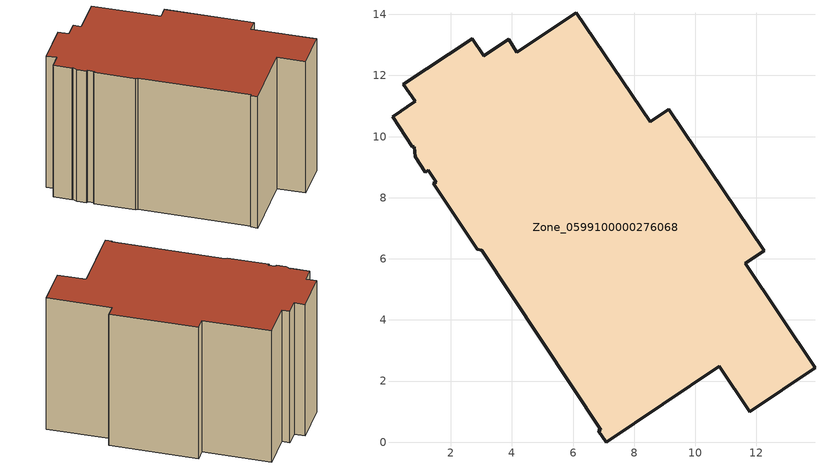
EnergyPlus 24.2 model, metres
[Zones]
Zone_0599100000276068
 floor ground (C_G): 0.81,9.68 0.74,9.67 0.09,10.65 0.83,11.16 0.45,11.71 2.71,13.21 3.08,12.65 3.89,13.19 4.16,12.76 6.11,14.05 8.53,10.48 9.14,10.9 12.26,6.27 11.64,5.85 13.92,2.44 11.78,1 10.78,2.49 7.08,0 6.83,0.37 6.91,0.41 3.01,6.27 2.86,6.31 1.42,8.47 1.52,8.5 1.26,8.9 1.17,8.84 0.83,9.34 z0
 wall outside (C_F): 10.78,2.49 11.78,1 13.92,2.44 11.64,5.85 12.26,6.27 9.14,10.9 8.53,10.48 6.11,14.05 4.16,12.76 3.89,13.19 3.08,12.65 2.71,13.21 0.45,11.71 0.83,11.16 0.09,10.65 0.74,9.67 0.81,9.68 0.83,9.34 1.17,8.84 1.26,8.9 1.52,8.5 1.42,8.47 2.86,6.31 3.01,6.27 6.91,0.41 6.83,0.37 7.08,0 10.78,2.49 z0:9.4
 roof outside (C_R): 1.17,8.84 1.26,8.9 1.52,8.5 1.42,8.47 2.86,6.31 3.01,6.27 6.91,0.41 6.83,0.37 7.08,0 10.78,2.49 11.78,1 13.92,2.44 11.64,5.85 12.26,6.27 9.14,10.9 8.53,10.48 6.11,14.05 4.16,12.76 3.89,13.19 3.08,12.65 2.71,13.21 0.45,11.71 0.83,11.16 0.09,10.65 0.74,9.67 0.81,9.68 0.83,9.34 z9.4
[BUILDING]
Pand.0599100000276068: North Axis=0; Terrain=City; Loads Convergence Tolerance Value=0.04; Temperature Convergence Tolerance Value=0.4; Solar Distribution=FullExterior; Maximum Number of Warmup Days=25; Minimum Number of Warmup Days=1
[Site:Location]
Rotterdam.The.Hague.AP_ZH_NLD Design_Conditions: Latitude=51.96; Longitude=4.45; Time Zone=1; Elevation=-4.5
[SITE:GROUNDTEMPERATURE:BUILDINGSURFACE]
18, 18, 18, 18, 18, 18, 18, 18, 18, 18, 18, 18
[MATERIAL] Thermal Absorptance=0.9; Solar Absorptance=0.7; Visible Absorptance=0.7
Name | Roughness | Thickness | Conductivity | Density | Specific Heat
G.D.1965 | MediumSmooth | 0.15 | 1 | 540 | 1210
F.D.1965 | Rough | 0.3 | 0.857143 | 1920 | 840
R.D.1965 | MediumRough | 0.2 | 0.08 | 1500 | 1000
[CONSTRUCTION]
C_G: G.D.1965
C_F: F.D.1965
C_R: R.D.1965
[ZONE]
Zone_0599100000276068: Type=1; Multiplier=1; Ceiling Height=Autocalculate; Volume=Autocalculate; Floor Area=autocalculate; Part of Total Floor Area=Yes
[ZONEINFILTRATION:DESIGNFLOWRATE]
Infil_Zone_0599100000276068: Zone or ZoneList or Space or SpaceList=Zone_0599100000276068; Schedule=AlwaysOn; Design Flow Rate Calculation Method=Flow/Area; Flow Rate per Floor Area=0.0042; Constant Term Coefficient=1; Temperature Term Coefficient=0; Velocity Term Coefficient=0; Velocity Squared Term Coefficient=0
[HVACTEMPLATE:ZONE:IDEALLOADSAIRSYSTEM]
Zone_0599100000276068: Maximum Heating Supply Air Temperature=50; Minimum Cooling Supply Air Temperature=13; Maximum Heating Supply Air Humidity Ratio=0.0156; Minimum Cooling Supply Air Humidity Ratio=0.0077; Heating Limit=NoLimit; Cooling Limit=NoLimit; Dehumidification Control Type=ConstantSensibleHeatRatio; Cooling Sensible Heat Ratio=0.7; Dehumidification Setpoint=60; Humidification Control Type=None; Humidification Setpoint=30; Outdoor Air Method=None; Outdoor Air Flow Rate per Person=0.00944; Outdoor Air Flow Rate per Zone Floor Area=0; Outdoor Air Flow Rate per Zone=0; Demand Controlled Ventilation Type=None; Outdoor Air Economizer Type=NoEconomizer; Heat Recovery Type=None; Sensible Heat Recovery Effectiveness=0.7; Latent Heat Recovery Effectiveness=0.65
[ZONECONTROL:THERMOSTAT]
ThermostatControl_Zone_0599100000276068: Zone or ZoneList=Zone_0599100000276068; Control Type Schedule=DualSetpointControlType; Control 1=Thermostat_Zone_0599100000276068; Temperature Difference Between Cutout And Setpoint=0
[THERMOSTATSETPOINT:DUALSETPOINT]
Thermostat_Zone_0599100000276068: Heating Setpoint Temperature Schedule=HeatingSetpoint_Zone_0599100000276068; Cooling Setpoint Temperature Schedule=CoolingSetpoint_Zone_0599100000276068
[SCHEDULE:COMPACT]
HeatingSetpoint_Zone_0599100000276068: Through: 12/31, For: AllDays, Until: 24:00, 21
CoolingSetpoint_Zone_0599100000276068: Through: 12/31, For: AllDays, Until: 24:00, 24
DualSetpointControlType: Through: 12/31, For: AllDays, Until: 24:00, 4
AlwaysOn: Through: 12/31, For: AllDays, Until: 24:00, 1
